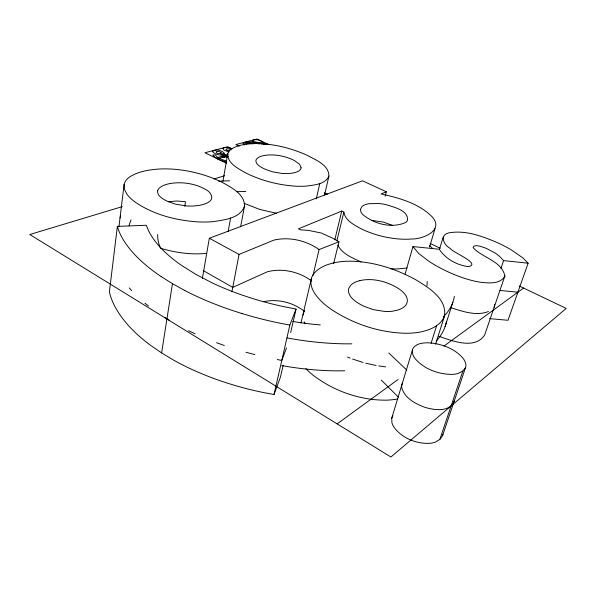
<?xml version="1.0" encoding="UTF-8"?>
<svg xmlns="http://www.w3.org/2000/svg" width="596" height="596" viewBox="0 0 596 596"><rect width="100%" height="100%" fill="white"/><g stroke="black" fill="none" stroke-linecap="round" stroke-linejoin="round"><path stroke-width="0.89" d="M438.798 336.3C452.103 340.845 475.034 349.994 484.675 334.982L504.857 276.008C501.877 260.929 482.268 257.904 473.105 247.593L473.768 246.2L476.323 245.626L480.033 246.208L486.381 248.376L495.678 253.337L499.485 256.302L503.568 260.608L528.13 263.209L508.001 320.275L489.607 318.629M240.598 226.867L244.539 206.015C244.621 193.946 231.479 187.621 222.435 182.465C206.834 174.77 189.692 170.285 172.356 169.115A57.507 23.341 9.2 0 0 159.288 169.011C149.022 169.756 138.257 171.35 129.474 177.064A58.758 23.9 9.2 0 0 124.922 182.138L124.124 184.343L118.976 226.435M494.665 304.541L494.077 307.365M124.124 184.343L124.318 189.059L126.844 194.072A64.8 26.284 9.3 0 0 134.949 201.94C153.649 214.843 176.52 220.609 198.982 221.943A57.752 23.602 9.3 0 0 213.226 221.637C224.23 219.85 240.456 218.434 244.539 206.015M412.365 350.15L412.723 354.3A28.191 14.095 18.6 0 0 415.285 358.814C424.3 369.155 438.418 374.348 451.947 374.4A24.674 12.367 18.7 0 0 458.19 373.454L462.868 371.047L465.521 367.605A24.645 12.322 18.7 0 0 465.685 363.53L465.2 362.04A29.815 14.952 18.5 0 0 462.302 357.391C454.42 348.779 442.776 344.399 431.385 343.028A27.245 13.641 18.6 0 0 424.501 342.923L422.393 343.169A25.382 12.702 18.5 0 0 417.044 344.786L414.399 346.619L412.76 348.884L391.728 418.258L391.922 422.735A27.073 15.34 19.8 0 0 394.232 427.548C402.233 438.172 416.008 443.759 429.127 443.364A23.691 13.462 19.9 0 0 435.207 442.172L439.841 439.453L442.545 435.661L465.521 367.605M324.559 194.989L328.932 176.043C328.91 164.749 315.366 159.892 307.037 155.236C293.366 149.067 278.652 145.089 263.685 143.874A48.529 17.686 11.7 0 0 253.017 143.636C245.254 144.135 236.865 145.014 230.406 149.745A49.617 18.111 11.7 0 0 227.746 153.731L222.949 181.169M227.746 153.731C227.381 164.168 239.577 169.212 247.191 173.66C262.113 180.789 278.429 184.991 294.916 186.131A48.865 17.895 11.8 0 0 306.351 186.101C314.137 184.984 325.394 184.41 328.932 176.043M290.654 332.62L296.056 309.071L282.236 306.322A155.631 66.916 12.5 0 1 248.659 297.262L242.162 295.08A151.108 65.247 12.4 0 1 211.774 282.683L195.495 274.16L181.169 265.131A150.959 65.135 12.4 0 1 162.514 249.672L159.564 246.543A155.757 67.028 12.5 0 1 148.799 231.226L146.288 225.258L117.36 226.398L109.373 292.047L110.394 295.758A170.076 84.416 12.2 0 0 117.412 310.918L119.93 314.785A175.567 86.934 12.4 0 0 129.347 326.519A170.069 84.468 12.2 0 0 150.93 345.606L161.613 352.936L173.317 359.969A169.934 84.438 12.2 0 0 199.258 372.694L206.253 375.577A175.313 86.688 12.3 0 0 228.179 383.392L235.666 385.672A170.188 84.565 12.3 0 0 266.248 393.084L274.018 394.5L280.478 377L283.175 365.229M161.613 352.936L172.453 283.681L161.248 276.641M184.782 206.246L185.498 201.686L176.55 201.001L168.512 201.731M202.372 278.511L209.33 238.251L362.472 180.819L386.335 191.778L385.172 196.211M228.141 231.524L230.615 217.965M231.911 291.794L239.041 254.432L273.936 240.091C289.41 236.545 306.188 240.449 319.076 249.56L338.96 241.797L333.656 263.492M120.094 217.95L120.608 215.558M444.504 315.947C447.022 298.395 428.308 287.473 415.516 279.606C396.273 269.131 374.824 262.061 352.825 261.234A64.621 30.046 15.4 0 0 339.534 261.83C329.849 263.298 319.121 266.345 313.094 274.652A66.022 30.761 15.4 0 0 310.889 281.953C310.889 288.3 314.584 293.873 318.614 298.484A72.943 33.786 15.5 0 0 330.758 309.019C352.974 323.963 379.555 332.799 406.383 333.276A65.068 30.396 15.6 0 0 420.783 331.95C430.126 329.938 440.98 325.647 444.504 315.947L435.602 344.153M528.13 263.209L523.005 258.001L511.51 250.015A75.863 30.88 17.2 0 0 497.526 242.706C482.946 236.523 467.093 230.429 450.986 232.537C438.909 233.632 442.843 244.584 450.524 248.592C451.455 251.914 481.903 263.782 468.426 266.658C457.065 265.183 445.592 258.992 439.289 249.255L412.968 246.558L405.064 274.19M316.305 198.878L319.791 183.494M274.018 394.5L289.85 325.051L296.056 309.071M300.958 323.077L311.291 278.943M312.975 275.568L319.076 249.56M334.803 239.793L341.746 211.081L343.862 212.109C345.203 220.445 353.54 224.491 360.103 228.268C372.135 234.288 385.336 237.849 398.724 238.989A50.772 19.824 14.5 0 0 411.642 239.003C422.706 239.249 444.467 230.577 432.189 216.847C418.653 203.229 399.171 197.961 381.053 193.931L386.335 191.778M303.118 315.128L304.198 310.695M336.874 240.836L343.862 212.109M429.545 247.094L435.013 228.588M439.401 249.605L443.156 237.133M391.728 418.258L392.853 415.591M431.072 343.37L436.6 325.692M445.1 326.601L452.856 302.209M439.841 439.453L462.868 371.047M500.908 268.453L503.568 260.608M454.145 400.981C449.95 412.447 434.387 410.16 425.082 407.388C415.576 403.902 404.632 398.27 401.771 387.735A24.756 13.239 19.1 0 1 402.456 383.146M286.527 347.9L281.774 360.491L277.282 359.507M504.857 276.008C500.417 284.56 488.288 283.1 480.212 282.206C467.89 280.209 456.111 275.725 444.892 270.361A78.426 30.687 17.2 0 1 429.18 261.48L418.928 253.702L412.968 246.558M337.142 423.883L398.039 379.525M443.893 346.12L523.586 288.062M488.452 311.514C476.189 316.342 462.429 311.38 450.531 307.581M341.746 211.081L298.469 228.797L300.578 229.862L308.348 230.384L321.251 233.006L333.134 238.393L338.96 241.797M122.314 206.603L29.8 234.511L390.894 457.005L566.2 308.415L519.153 285.946M213.934 178.971L224.603 175.753M228.104 154.237L221.049 156.182L223.738 157.486L227.367 156.524M263.32 144.56L266.762 143.614M359.842 280.627C370.272 278.213 381.313 280.262 390.991 284.53A35.633 16.643 15.4 0 1 396.645 287.436C402.442 290.684 410.435 297.501 406.129 304.72A35.03 16.271 15.3 0 1 402.658 307.923A37.213 17.277 15.2 0 1 397.279 310.203L392.771 311.149A31.804 14.811 15.4 0 1 384.964 311.485L373.245 309.652L364.119 306.322A35.537 16.487 15.5 0 1 358.27 303.193C354.084 300.593 349.725 297.166 348.548 292.137A31.871 14.87 15.5 0 1 348.958 287.987L350.515 285.573A37.563 17.53 15.7 0 1 359.813 280.642M261.204 143.919L263.179 142.906C261.182 139.837 255.848 138.846 252.57 140.373L252.428 141.066L253.71 142.288L259.349 143.949M263.805 301.665C277.959 298.566 293.247 302.5 304.556 311.447M206.745 253.352C191.323 254.902 175.678 252.756 160.868 248.353M407.15 268.006L399.178 268.833A45.378 19.094 14.8 0 1 390.492 268.721M229.557 150.691C228.521 150.714 225.631 150.483 226.13 149.052A3.136 1.125 10.6 0 1 227.389 148.717L229.684 149.052L230.935 149.857M385.664 366.868L378.728 365.922M371.785 220.378L383.481 222.099L392.585 225.43M499.955 290.453L517.902 292.204M376.143 365.49L365.713 363.195M276.633 213.316L259.841 209.479L244.196 203.363M228.894 151.853L224.103 150.229L222.837 148.56C225.228 146.355 229.229 147.704 231.941 148.754M289.85 325.051L281.766 323.539A176.267 76.757 12.3 0 1 249.888 315.865L242.08 313.563M254.835 354.598L246.006 352.258M226.83 162.052C221.801 160.801 216.035 159.363 212.802 154.975L215.305 154.975C217.763 158.447 222.204 159.691 226.093 160.838M363.083 362.472L352.661 359.068M224.275 345.479L216.512 342.707M347.505 357.093L350.083 358.077M195.16 333.842L188.545 330.698M361.154 261.972C352.653 258.008 342.201 254.03 337.835 245.068M269.131 144.709L256.839 138.995L235.822 144.567L239.19 146.162M231.784 148.68L227.687 146.728L204.957 152.747L226.577 163.319M324.239 192.843L326.757 194.05M430.096 243.406L440.176 248.219M228.275 156.398L222.599 153.656L220.811 154.141L227.307 157.284M252.868 143.874C250.007 142.526 245.626 140.902 242.974 143.226L244.323 144.895M184.715 290.475L172.453 283.681M169.324 320.298L164.705 317.437M209.33 238.251L239.041 254.432M203.698 270.852L232.753 287.376L267.328 271.791C282.497 267.857 299.214 271.702 311.693 281.044M148.464 306.009L144.917 303.193M246.558 144.619L246.282 143.725A3.144 1.103 11 0 1 247.519 143.398L248.8 143.472A12.769 4.507 11.3 0 1 264.162 144.433M131.656 290.617L129.28 287.928M388.83 353.018L406.807 370.109M381.224 380.032L398.359 397.1M304.161 321.751L304.958 323.3M117.36 226.398L118.462 229.81A176.148 76.616 12.3 0 0 125.957 243.883L128.624 247.496A181.817 78.895 12.4 0 0 138.563 258.515A176.14 76.668 12.3 0 0 161.248 276.641M454.368 296.279A166.455 74.969 12.5 0 1 443.573 316.67M351.849 343.825A166.455 74.969 12.5 0 1 287.138 337.932M129.064 225.787A166.455 74.969 12.5 0 1 131.06 219.917M218.799 181.221A166.455 74.969 12.5 0 1 229.631 180.819M324.82 193.342A166.455 74.969 12.5 0 1 327.428 194.058M429.425 245.463A166.455 74.969 12.5 0 1 432.666 248.532M446.531 321.333A164.161 77.942 12.4 0 1 436.309 341.009M344.667 370.779A164.161 77.942 12.4 0 1 281.774 365.564M320.298 324.894A137.341 61.604 12.5 0 1 292.755 321.438M160.376 248.115A137.341 61.604 12.5 0 1 157.642 234.548M236.612 191.696A137.341 61.604 12.5 0 1 245.813 191.547M427.153 281.476A137.341 61.604 12.5 0 1 426.922 285.804M242.08 313.563A181.542 78.665 12.4 0 1 219.179 305.755L211.863 302.91A175.999 76.646 12.3 0 1 184.715 290.468M442.917 434.26A23.661 13.417 19.9 0 1 442.545 435.661M397.89 398.91A62.677 33.331 16.2 0 1 386.551 400.162C360.625 400.445 334.803 391.401 314.07 375.964A70.283 37.064 16.1 0 1 305.89 368.611M244.151 144.895A15.414 5.438 11.3 0 1 255.557 141.826L258.046 142.727L260.035 142.444A15.414 5.438 11.3 0 1 267.09 144.448M212.653 151.287L212.653 151.697C215.208 154.714 221.22 156.189 224.439 153.679L224.416 153.269C221.786 150.319 215.931 148.799 212.653 151.287M360.52 209.33L360.707 211.267A24.131 9.394 14.6 0 0 362.659 214.441C373.863 223.977 391.237 228.566 405.124 222.733A29.346 11.376 14.4 0 0 407.418 220.527C408.953 210.217 393.256 207.021 385.701 204.577A24.063 9.335 14.6 0 0 379.034 203.534L369.207 203.69A26.745 10.4 14.6 0 0 364.759 204.853A26.805 10.43 14.6 0 0 361.794 206.767L360.52 209.33M157.649 190.847C157.053 194.549 160.436 197.246 163.23 199.004A31.595 12.829 9.3 0 0 167.774 201.433L175.388 204.137L185.997 205.903A28.31 11.51 9.2 0 0 193.611 206L198.267 205.523A33.16 13.425 9.1 0 0 204.234 204.152A31.193 12.643 9.2 0 0 208.697 202.051C214.918 198.751 210.485 191.472 205.627 189.498A31.692 12.926 9.2 0 0 201.18 187.211C192.203 183.33 182.153 182.033 172.46 183.181A33.287 13.611 9.4 0 0 166.493 184.387A33.302 13.619 9.4 0 0 161.777 186.302L159.452 187.941A28.303 11.547 9.3 0 0 157.649 190.847M301.114 167.781L300.593 169.286L299.274 170.65A26.388 9.611 11.7 0 1 296.026 172.244A28.005 10.184 11.6 0 1 291.437 173.242L287.749 173.555A23.9 8.724 11.7 0 1 281.58 173.376L272.692 171.834L266.04 169.599A26.731 9.737 11.8 0 1 261.92 167.618C259.379 166.135 256.243 164.287 255.87 161.076A23.944 8.761 11.8 0 1 256.779 158.797L258.344 157.523A28.221 10.341 11.9 0 1 266.405 155.176C274.577 154.327 282.921 155.712 290.52 158.76A26.701 9.767 11.7 0 1 294.558 160.637L299.661 164.392L301.114 167.781M221.205 152.829C220.192 154.222 215.782 153.604 216.117 151.801A3.285 1.192 10.3 0 1 217.451 151.444L219.864 151.794L221.205 152.829M224.364 156.882L218.501 158.499L216.951 157.746L222.815 156.13L224.364 156.882"/></g></svg>
